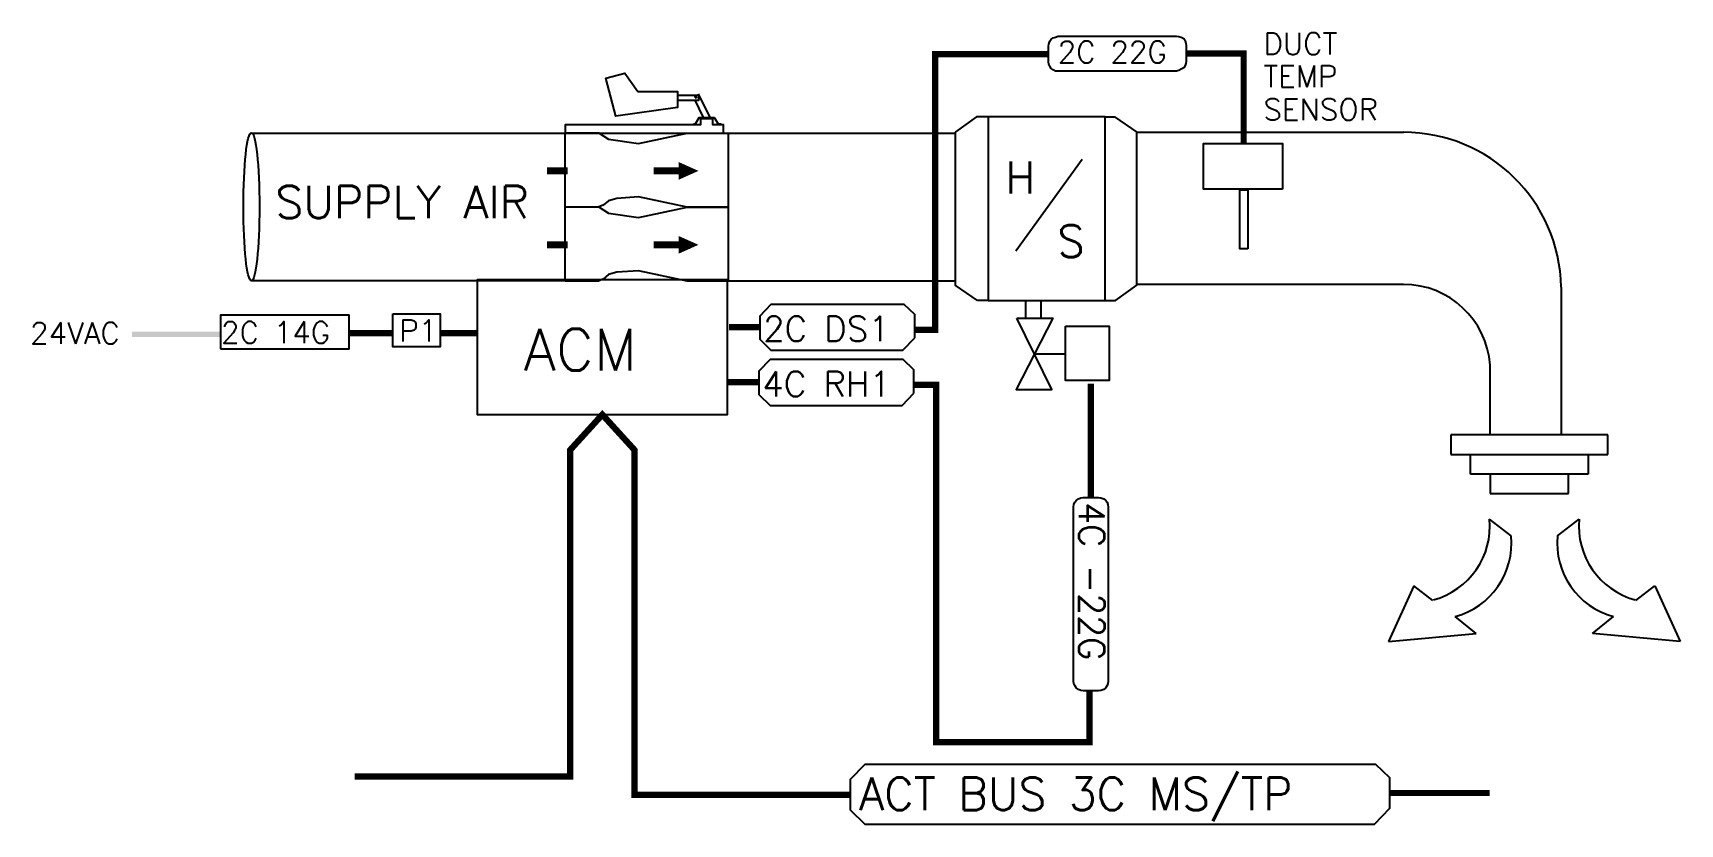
# Model space of a CAD drawing. Extents: x 731 to 1215, y 490 to 722.
import ezdxf

# ---------------------------------------------------------------- set-up
doc = ezdxf.new("R2010")
doc.units = 0
doc.header["$LTSCALE"] = 96
doc.header["$MEASUREMENT"] = 0
doc.layers.get('0').update_dxf_attribs({"linetype": 'CONTINUOUS'})
for name, color, linetype in [('COIL', 7, 'CONTINUOUS'), ('DUCT TEMP', 7, 'CONTINUOUS'), ('HOOD', 7, 'CONTINUOUS'), ('SUP', 7, 'CONTINUOUS')]:
    doc.layers.add(name, color=color, linetype=linetype)
doc.styles.get("Standard").update_dxf_attribs({"font": 'ROMANS'})

msp = doc.modelspace()

# ---------------------------------------------------------------- hatches: boundary and pattern name
at = {"layer": 'SUP', "linetype": 'Continuous', "transparency": 33554687}
msp.add_hatch(color=7, dxfattribs=at).paths.add_polyline_path([(785.91, 632.78), (785.91, 634.32), (759.93, 634.32), (759.93, 632.78)])

# ---------------------------------------------------------------- linework, layer by layer
msp.add_ellipse((795.04, 671.11), major_axis=(0, 21.77), ratio=0.107953)
at = {"layer": 'COIL', "color": 7, "linetype": 'Continuous'}
msp.add_lwpolyline([(989.82, 616.27), (989.82, 623.12), (986.69, 626.13), (947.55, 626.13), (944.24, 622.71), (944.24, 615.86), (947.55, 612.68), (986.34, 612.68)], close=True, dxfattribs=at)
at = {"layer": 'COIL', "color": 7, "linetype": 'Continuous', "const_width": 1.85}
for points in [[(944.24, 619.47), (935.21, 619.47)], [(996.35, 595.31), (996.35, 618.73), (989.82, 618.73)]]:
    msp.add_lwpolyline(points, dxfattribs=at)
at = {"layer": 'COIL', "color": 7, "ltscale": 2, "const_width": 1.85}
for points in [[(1041.83, 619.09), (1041.83, 585.54)], [(1041.41, 528.73), (1041.41, 513.58), (996.35, 513.58), (996.35, 595.31)]]:
    msp.add_lwpolyline(points, dxfattribs=at)
at = {"layer": 'DUCT TEMP', "color": 7, "ltscale": 2, "const_width": 1.85}
for points in [[(1029.42, 716), (996.08, 716), (996.08, 634.89), (990.07, 634.89)], [(1086.77, 689.7), (1086.77, 716.17), (1069.9, 716.17)]]:
    msp.add_lwpolyline(points, dxfattribs=at)
at = {"layer": 'DUCT TEMP', "color": 7, "lineweight": 25, "transparency": 33554687}
msp.add_lwpolyline([(1069.9, 713.9), (1069.79, 713.25), (1069.57, 712.6), (1069.14, 711.94), (1068.37, 711.51), (1067.72, 711.18), (1067.07, 710.98), (1032.25, 710.98), (1031.49, 710.99), (1030.72, 711.32), (1030.18, 711.75), (1029.74, 712.41), (1029.52, 713.06), (1029.42, 713.71), (1029.42, 718.29), (1029.52, 718.94), (1029.74, 719.82), (1030.18, 720.36), (1030.72, 720.8), (1031.49, 721.01), (1032.25, 721.22), (1067.07, 721.22), (1067.72, 721.21), (1068.37, 720.99), (1069.14, 720.55), (1069.57, 720.01), (1069.79, 719.14), (1069.9, 718.48)], close=True, dxfattribs=at)
at = {"layer": 'DUCT TEMP', "color": 7, "linetype": 'Continuous', "lineweight": 25}
for points in [[(1098.19, 676.22), (1074.92, 676.22), (1074.92, 689.7), (1098.19, 689.7)], [(1087.97, 658.69), (1085.66, 658.69), (1085.66, 676.03), (1087.97, 676.03)]]:
    msp.add_lwpolyline(points, close=True, dxfattribs=at)
at = {"layer": 'DUCT TEMP', "color": 7, "linetype": 'Continuous'}
msp.add_lwpolyline([(990.07, 632.5), (990.07, 639.35), (986.95, 642.36), (947.8, 642.36), (944.5, 638.95), (944.5, 632.1), (947.8, 628.91), (986.59, 628.91)], close=True, dxfattribs=at)
at = {"layer": 'DUCT TEMP', "color": 7, "linetype": 'Continuous', "const_width": 1.85}
msp.add_lwpolyline([(944.5, 635.7), (935.46, 635.7)], dxfattribs=at)
at = {"layer": 'HOOD', "color": 0}
for p, q in [((1008.2, 697.51), (1002, 693)), ((1011.62, 697.51), (1008.2, 697.51)), ((1011.62, 697.51), (1011.62, 643.49)), ((1046.02, 643.49), (1046.02, 697.51)), ((1046.02, 697.51), (1048.84, 697.51)), ((1048.84, 697.51), (1055.33, 693)), ((795.04, 692.76), (887.29, 692.76)), ((897.31, 692.76), (887.29, 692.76)), ((887.29, 671.09), (887.29, 692.76)), ((897.31, 692.76), (900, 690.97)), ((908.81, 689.72), (923.13, 692.76)), ((923.13, 692.76), (935.19, 692.76)), ((935.19, 692.76), (1002, 692.76)), ((935.19, 692.76), (935.19, 671)), ((1002, 693), (1002, 648)), ((1055.33, 693), (1133.76, 693)), ((1055.33, 647.95), (1055.33, 693)), ((900, 690.97), (908.81, 689.72)), ((1039.26, 684.94), (1019.8, 658.03)), ((902.45, 673.56), (900, 672.88)), ((908.81, 674.05), (902.45, 673.56)), ((923.13, 671), (908.81, 674.05)), ((887.29, 671.09), (897.31, 671.09)), ((897.31, 671), (887.29, 671)), ((887.29, 649.34), (887.29, 671)), ((898.42, 671.56), (897.14, 671.09)), ((897.31, 671), (900, 669.21)), ((900, 672.88), (898.42, 671.56)), ((900, 669.21), (908.81, 667.97)), ((908.81, 667.97), (923.13, 671.01)), ((923.13, 671.01), (935.19, 671.01)), ((935.19, 671), (923.13, 671)), ((935.19, 671.01), (935.19, 649.25)), ((887.29, 649.34), (795.04, 649.34)), ((887.29, 649.34), (897.31, 649.34)), ((898.42, 649.8), (897.14, 649.34)), ((897.14, 649.34), (897.31, 649.34)), ((900, 651.13), (898.42, 649.8)), ((902.45, 651.81), (900, 651.13)), ((908.81, 652.29), (902.45, 651.81)), ((923.13, 649.25), (908.81, 652.29)), ((935.19, 649.25), (923.13, 649.25)), ((1002, 649.25), (935.19, 649.25)), ((1008.49, 643.49), (1002, 648)), ((1049.13, 643.49), (1055.33, 648)), ((1133.76, 648.25), (1055.33, 648.25)), ((1180.1, 647.47), (1180.16, 604.03)), ((1011.62, 643.49), (1008.49, 643.49)), ((1046.02, 643.49), (1049.13, 643.49)), ((1159.22, 604.03), (1159.22, 624.53)), ((1159.22, 604.03), (1147.68, 604.03)), ((1147.68, 604.03), (1147.68, 598.25)), ((1182.31, 604.03), (1159.22, 604.03)), ((1193.85, 604.03), (1182.31, 604.03)), ((1193.85, 598.25), (1193.85, 604.03)), ((1147.68, 598.25), (1193.85, 598.25)), ((1153.45, 592.48), (1153.45, 598.25)), ((1188.08, 598.25), (1188.08, 592.48)), ((1188.08, 592.48), (1153.45, 592.48)), ((1159.22, 592.48), (1159.22, 586.71)), ((1182.31, 586.71), (1182.31, 592.48)), ((1159.22, 586.71), (1182.31, 586.71)), ((1165.45, 574.27), (1159.08, 579.22)), ((1179.03, 574.27), (1185.39, 579.22)), ((1136.84, 559.56), (1129.39, 543.25)), ((1142.38, 555.26), (1136.84, 559.56)), ((1202.09, 555.26), (1207.63, 559.56)), ((1207.63, 559.56), (1215.08, 543.25)), ((1155.13, 545.54), (1148.94, 550.55)), ((1189.34, 545.54), (1195.53, 550.55)), ((1129.39, 543.25), (1155.13, 545.54)), ((1215.08, 543.25), (1189.34, 545.54))]:
    msp.add_line(p, q, dxfattribs=at)
at = {"layer": 'HOOD', "color": 0, "linetype": 'Continuous'}
for p, q in [((1046.02, 697.51), (1011.62, 697.51)), ((1011.62, 643.49), (1046.02, 643.49))]:
    msp.add_line(p, q, dxfattribs=at)
at = {"layer": 'HOOD', "color": 7, "linetype": 'Continuous', "lineweight": 25}
for points in [[(908.65, 704.95), (920.28, 704.95), (920.28, 700.33), (902.18, 697.71), (899.25, 708.96), (904.8, 710.35)], [(926.06, 703.41), (925.91, 703.57), (925.76, 703.72), (925.6, 703.57), (925.45, 703.41), (925.6, 703.26), (925.76, 703.11), (925.91, 703.26)], [(887.29, 692.76), (933.83, 692.76), (933.83, 695.22), (930.75, 695.22), (930.75, 696.92), (927.05, 696.92), (927.05, 695.22), (887.29, 695.22)]]:
    msp.add_lwpolyline(points, close=True, dxfattribs=at)
for points in [[(920.21, 703.95), (926.45, 703.95), (926.45, 702.33), (920.36, 702.33)], [(927.96, 697.3), (925.38, 702.63)], [(926.37, 704.34), (929.81, 697.3)], [(925.04, 695.45), (925.65, 695.45), (926.73, 697.3), (931.05, 697.3), (932.28, 695.45), (933.2, 695.45)]]:
    msp.add_lwpolyline(points, dxfattribs=at)
at = {"layer": 'HOOD', "color": 0}
for points in [[(926.48, 681.64, 0, 5.23, 0), (920.63, 681.64, 5.23, 5.23, 0)], [(926.48, 659.89, 0, 5.23, 0), (920.63, 659.89, 5.23, 5.23, 0)]]:
    msp.add_lwpolyline(points, format="xyseb", dxfattribs=at)
at = {"layer": 'HOOD', "color": 0, "const_width": 2.04}
for points in [[(888.06, 681.66), (881.91, 681.66)], [(922.19, 681.66), (913.27, 681.66)], [(888.06, 659.91), (881.91, 659.91)], [(922.19, 659.91), (913.27, 659.91)]]:
    msp.add_lwpolyline(points, dxfattribs=at)
at = {"layer": 'HOOD', "color": 0}
for centre, radius, start, end in [((1133.76, 646.65), 46.35, 1.0112, 90), ((1133.71, 622.67), 25.58, 4.1744, 89.8926), ((1136.77, 577.14), 22.41, 285.0105, 5.3272), ((1207.7, 577.14), 22.41, 174.6728, 254.9895), ((1143.13, 572.19), 22.41, 285.0105, 5.3272), ((1201.34, 572.19), 22.41, 174.6728, 254.9895)]:
    msp.add_arc(centre, radius, start, end, dxfattribs=at)
at = {"layer": 'SUP', "color": 7, "linetype": 'Continuous', "lineweight": 25}
for p, q in [((1022.76, 638.28), (1022.76, 643.49)), ((1027.28, 638.29), (1027.28, 643.49))]:
    msp.add_line(p, q, dxfattribs=at)
for points in [[(935.06, 649.61), (861.37, 649.61), (861.37, 609.95), (935.06, 609.95)], [(1020.07, 638.29), (1030.7, 638.29), (1019.92, 617.33), (1030.4, 617.33)], [(1034.4, 635.98), (1047.19, 635.98), (1047.19, 619.95), (1034.4, 619.95)]]:
    msp.add_lwpolyline(points, close=True, dxfattribs=at)
at = {"layer": 'SUP'}
for points in [[(836.6, 639.56), (850.54, 639.56), (850.54, 629.87), (836.6, 629.87)], [(785.91, 629.33), (823.81, 629.33), (823.81, 639.16), (785.91, 639.16)]]:
    msp.add_lwpolyline(points, close=True, dxfattribs=at)
at = {"layer": 'SUP', "color": 7, "ltscale": 2, "const_width": 1.85}
for points in [[(836.6, 633.94), (823.81, 633.94)], [(850.54, 633.94), (861.37, 633.94)]]:
    msp.add_lwpolyline(points, dxfattribs=at)
at = {"layer": 'SUP', "color": 7, "linetype": 'Continuous', "lineweight": 25}
msp.add_lwpolyline([(1025.31, 627.81), (1034.56, 627.81)], dxfattribs=at)
at = {"layer": 'SUP', "color": 7, "linetype": 'Continuous', "const_width": 1.85}
for points in [[(888.74, 594.72), (888.74, 599.53), (898.21, 609.95), (907.69, 599.53), (907.69, 594.72)], [(888.74, 594.72), (888.74, 503.48), (825.4, 503.48)], [(907.7, 594.72), (907.7, 498.14), (971.05, 498.14)], [(1159.13, 498.66), (1129.73, 498.66)]]:
    msp.add_lwpolyline(points, dxfattribs=at)
at = {"layer": 'SUP', "color": 7, "lineweight": 25, "transparency": 33554687}
msp.add_lwpolyline([(1039.54, 528.73), (1038.89, 528.84), (1038.23, 529.06), (1037.58, 529.49), (1037.14, 530.26), (1036.82, 530.91), (1036.71, 531.56), (1036.71, 582.71), (1036.82, 583.47), (1037.14, 584.24), (1037.58, 584.78), (1038.23, 585.22), (1038.89, 585.44), (1039.54, 585.54), (1044.12, 585.54), (1044.77, 585.44), (1045.64, 585.22), (1046.19, 584.78), (1046.63, 584.24), (1046.84, 583.47), (1046.95, 582.71), (1046.95, 531.56), (1046.84, 530.91), (1046.63, 530.26), (1046.19, 529.49), (1045.64, 529.06), (1044.77, 528.84), (1044.12, 528.73)], close=True, dxfattribs=at)
at = {"layer": 'SUP', "color": 7, "linetype": 'Continuous'}
msp.add_lwpolyline([(975.36, 489.52), (1125.2, 489.52), (1129.73, 494.2), (1129.73, 503.13), (1125.66, 507.06), (975.36, 507.06), (971.05, 502.6), (971.05, 493.67)], close=True, dxfattribs=at)

# ---------------------------------------------------------------- texts
at = {"layer": 'COIL', "color": 7, "linetype": 'Continuous'}
msp.add_text('4C RH1', height=7.354, dxfattribs=at).set_placement((945.26, 615.31))
at = {"layer": 'COIL', "color": 7, "ltscale": 2}
msp.add_text('4C -22G', height=7.54, rotation=270, dxfattribs=at).set_placement((1038.35, 584.22))
at = {"layer": 'DUCT TEMP', "color": 7, "transparency": 33554687}
for s, p in [('DUCT', (1092.58, 715.87)), ('2C 22G', (1032.1, 713.43)), ('TEMP', (1092.58, 706.31)), ('SENSOR', (1092.58, 696.52))]:
    msp.add_text(s, height=6.343, dxfattribs=at).set_placement(p)
at = {"layer": 'DUCT TEMP', "color": 7, "linetype": 'Continuous'}
msp.add_text('2C DS1', height=7.354, dxfattribs=at).set_placement((945.51, 631.54))
at = {"layer": 'HOOD', "color": 0}
for s, height, p in [('H', 9.37, (1016.7, 675)), ('SUPPLY AIR', 9.556, (802.1, 667.69)), ('S', 9.37, (1032.01, 656.31))]:
    msp.add_text(s, height=height, dxfattribs=at).set_placement(p)
at = {"layer": 'SUP', "color": 7, "transparency": 33554687}
for s, p in [('24VAC', (729.99, 630.75)), ('2C 14G', (786.12, 630.95)), ('P1', (838.52, 631.47))]:
    msp.add_text(s, height=6.343, dxfattribs=at).set_placement(p)
at = {"layer": 'SUP', "color": 7, "linetype": 'Continuous'}
for s, height, p in [('ACM', 12.348, (875.07, 622.88)), ('ACT BUS 3C MS/TP', 9.5879, (973.73, 493.61))]:
    msp.add_text(s, height=height, dxfattribs=at).set_placement(p)

doc.saveas('drawing.dxf')
